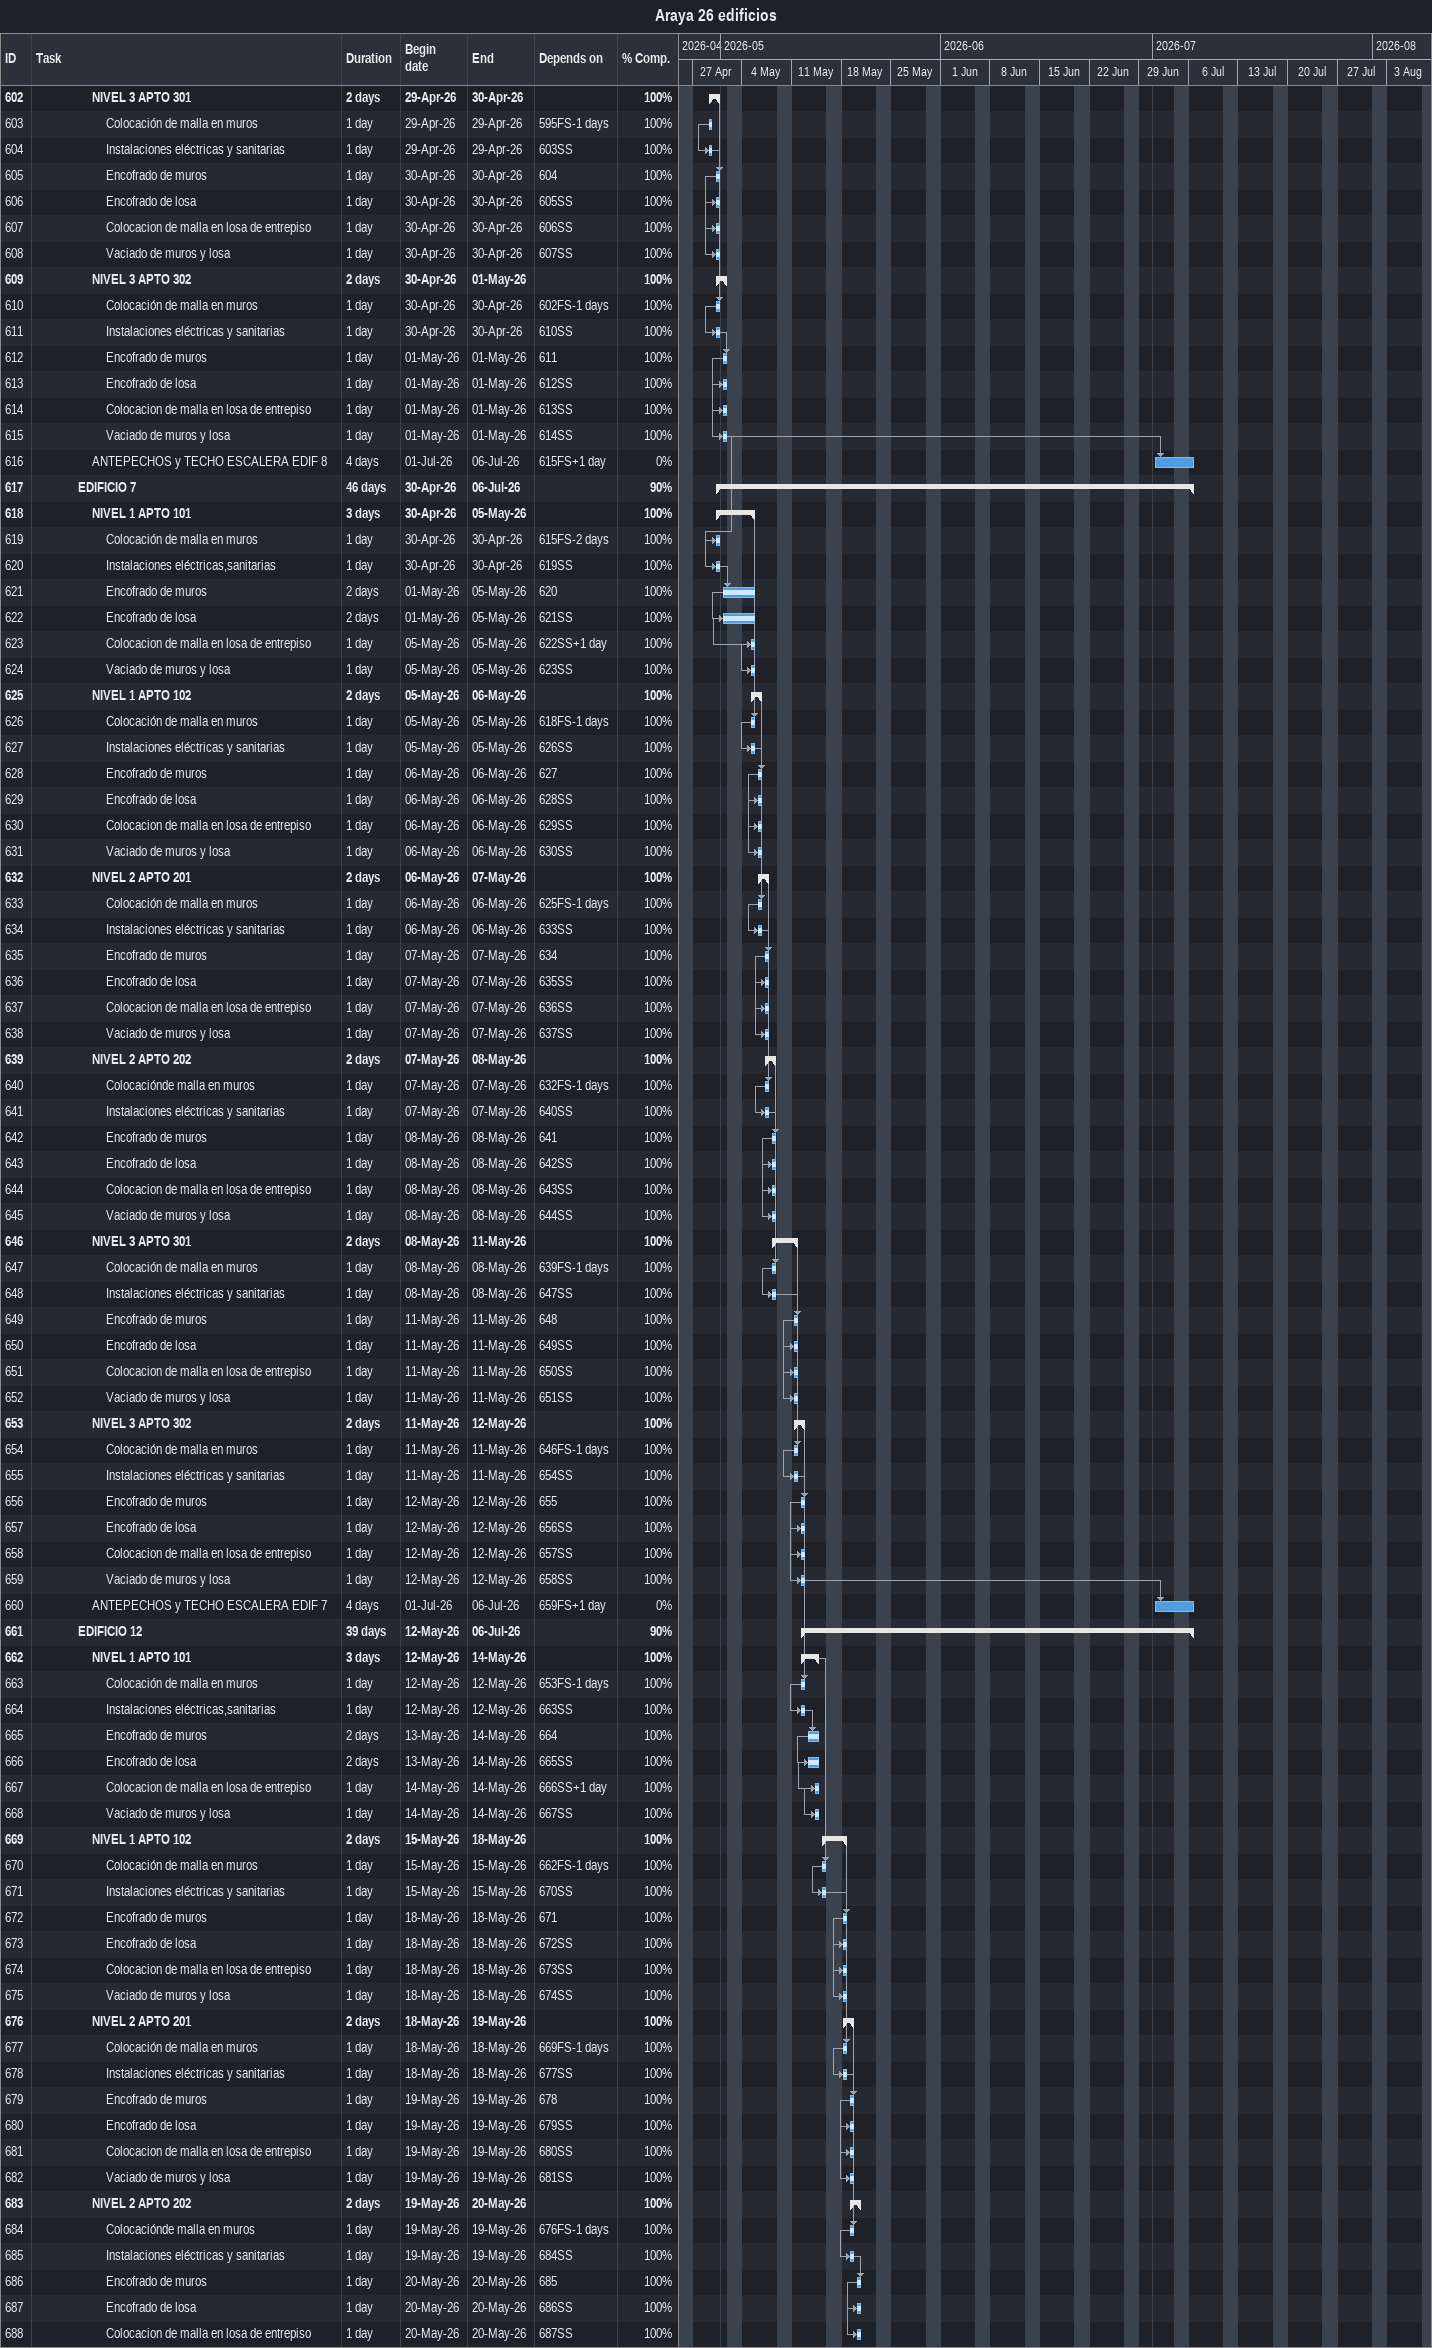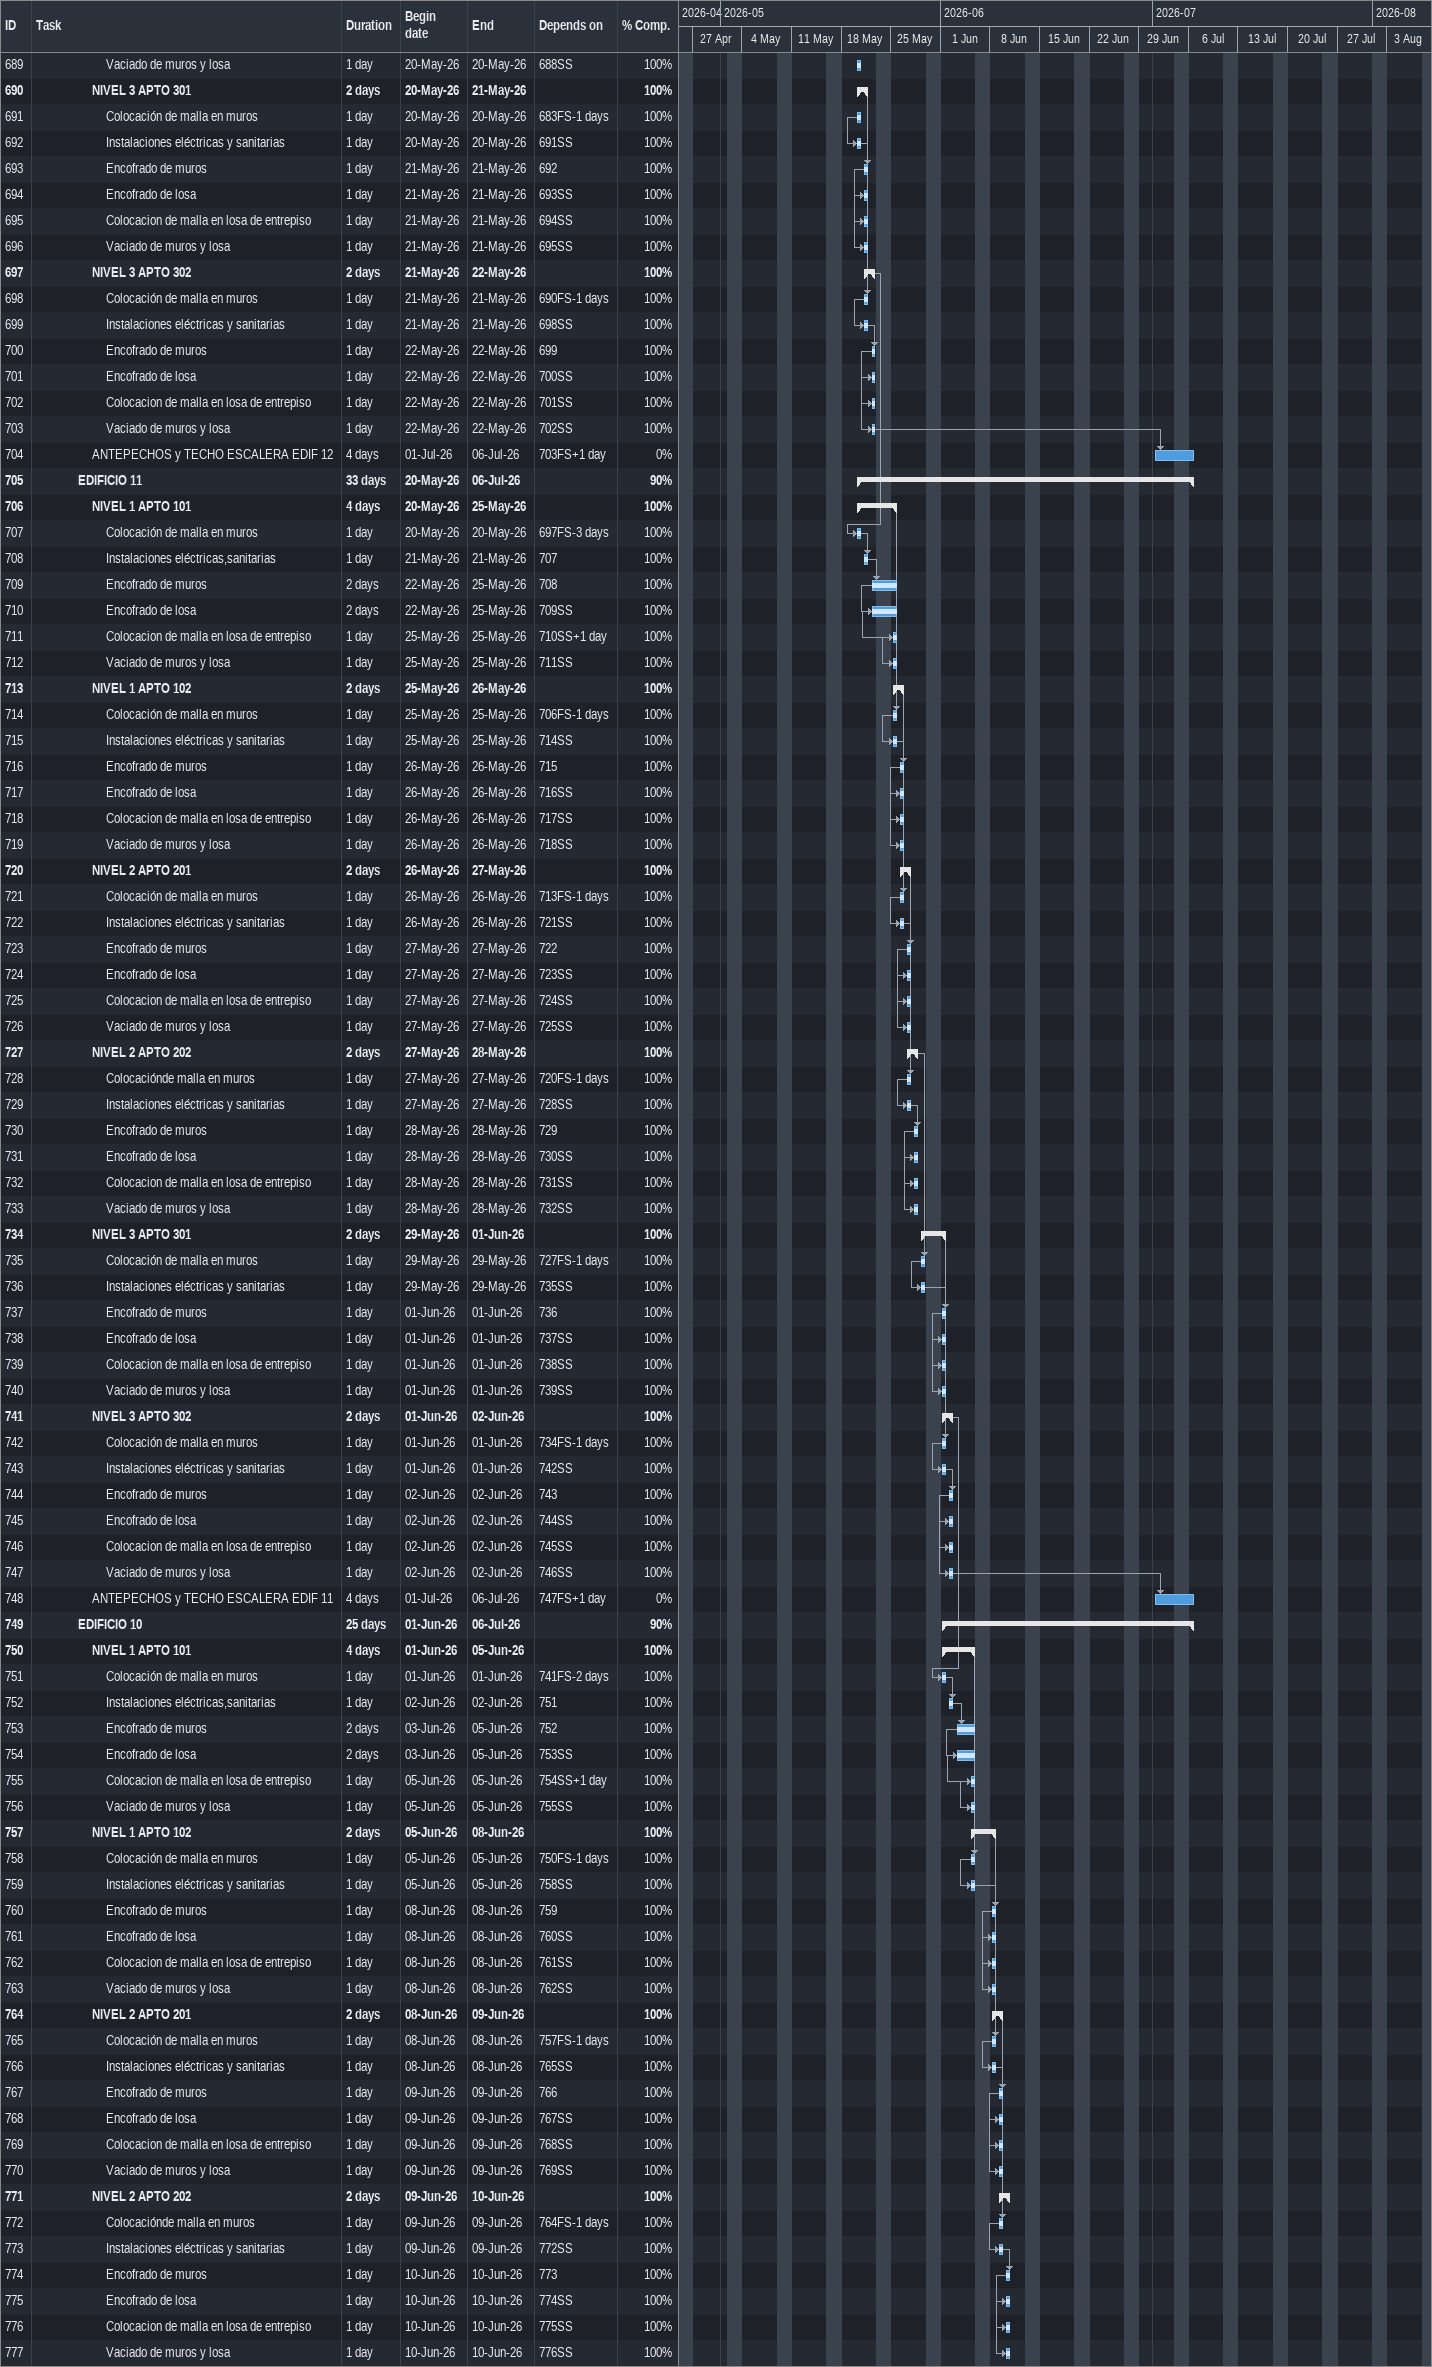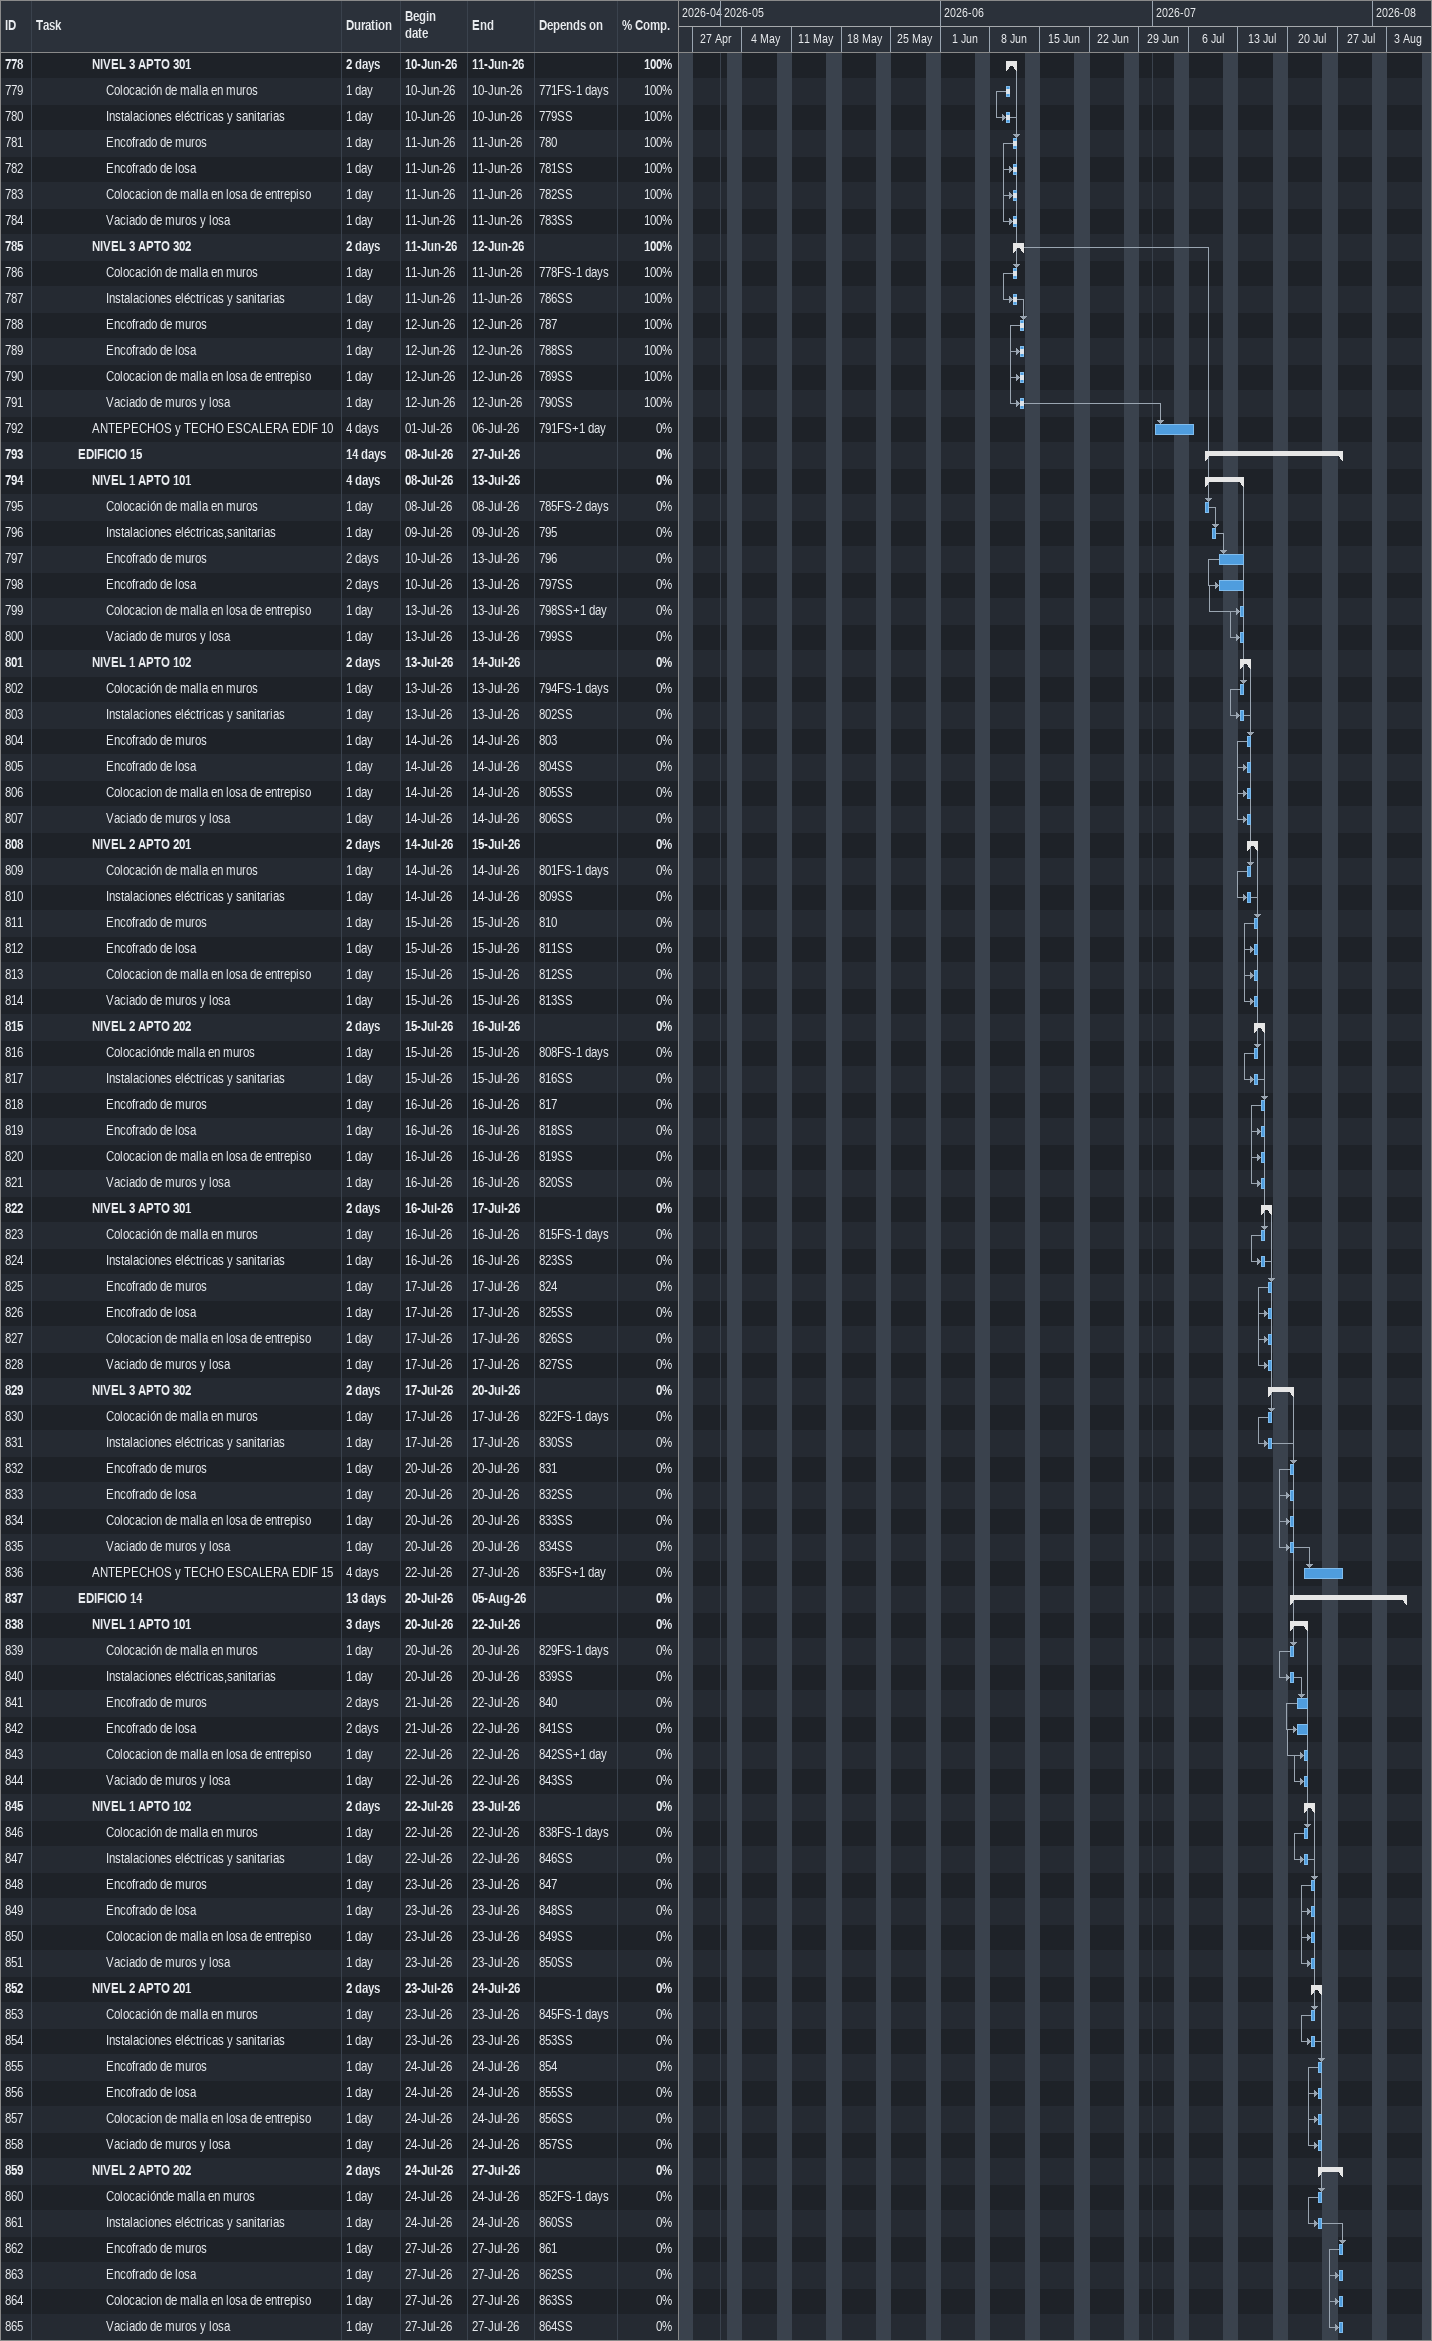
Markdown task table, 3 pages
Araya 26 edificios

| ID | Level | Task | Duration | Start | Finish | Predecessors | % complete |
|---|---|---|---|---|---|---|---|
| 602 | 5 | **NIVEL 3 APTO 301** | 2d | 2026-04-29 | 2026-04-30 |  | 100 |
| 603 | 6 | Colocación de malla en muros | 1d | 2026-04-29 | 2026-04-29 | 595FS-1d | 100 |
| 604 | 6 | Instalaciones eléctricas y sanitarias | 1d | 2026-04-29 | 2026-04-29 | 603SS | 100 |
| 605 | 6 | Encofrado de muros | 1d | 2026-04-30 | 2026-04-30 | 604 | 100 |
| 606 | 6 | Encofrado de losa | 1d | 2026-04-30 | 2026-04-30 | 605SS | 100 |
| 607 | 6 | Colocacion de malla en losa de entrepiso | 1d | 2026-04-30 | 2026-04-30 | 606SS | 100 |
| 608 | 6 | Vaciado de muros y losa | 1d | 2026-04-30 | 2026-04-30 | 607SS | 100 |
| 609 | 5 | **NIVEL 3 APTO 302** | 2d | 2026-04-30 | 2026-05-01 |  | 100 |
| 610 | 6 | Colocación de malla en muros | 1d | 2026-04-30 | 2026-04-30 | 602FS-1d | 100 |
| 611 | 6 | Instalaciones eléctricas y sanitarias | 1d | 2026-04-30 | 2026-04-30 | 610SS | 100 |
| 612 | 6 | Encofrado de muros | 1d | 2026-05-01 | 2026-05-01 | 611 | 100 |
| 613 | 6 | Encofrado de losa | 1d | 2026-05-01 | 2026-05-01 | 612SS | 100 |
| 614 | 6 | Colocacion de malla en losa de entrepiso | 1d | 2026-05-01 | 2026-05-01 | 613SS | 100 |
| 615 | 6 | Vaciado de muros y losa | 1d | 2026-05-01 | 2026-05-01 | 614SS | 100 |
| 616 | 5 | ANTEPECHOS y TECHO ESCALERA EDIF 8 | 4d | 2026-07-01 | 2026-07-06 | 615FS+1d | 0 |
| 617 | 4 | **EDIFICIO 7** | 46d | 2026-04-30 | 2026-07-06 |  | 90 |
| 618 | 5 | **NIVEL 1 APTO 101** | 3d | 2026-04-30 | 2026-05-05 |  | 100 |
| 619 | 6 | Colocación de malla en muros | 1d | 2026-04-30 | 2026-04-30 | 615FS-2d | 100 |
| 620 | 6 | Instalaciones eléctricas,sanitarias | 1d | 2026-04-30 | 2026-04-30 | 619SS | 100 |
| 621 | 6 | Encofrado de muros | 2d | 2026-05-01 | 2026-05-05 | 620 | 100 |
| 622 | 6 | Encofrado de losa | 2d | 2026-05-01 | 2026-05-05 | 621SS | 100 |
| 623 | 6 | Colocacion de malla en losa de entrepiso | 1d | 2026-05-05 | 2026-05-05 | 622SS+1d | 100 |
| 624 | 6 | Vaciado de muros y losa | 1d | 2026-05-05 | 2026-05-05 | 623SS | 100 |
| 625 | 5 | **NIVEL 1 APTO 102** | 2d | 2026-05-05 | 2026-05-06 |  | 100 |
| 626 | 6 | Colocación de malla en muros | 1d | 2026-05-05 | 2026-05-05 | 618FS-1d | 100 |
| 627 | 6 | Instalaciones eléctricas y sanitarias | 1d | 2026-05-05 | 2026-05-05 | 626SS | 100 |
| 628 | 6 | Encofrado de muros | 1d | 2026-05-06 | 2026-05-06 | 627 | 100 |
| 629 | 6 | Encofrado de losa | 1d | 2026-05-06 | 2026-05-06 | 628SS | 100 |
| 630 | 6 | Colocacion de malla en losa de entrepiso | 1d | 2026-05-06 | 2026-05-06 | 629SS | 100 |
| 631 | 6 | Vaciado de muros y losa | 1d | 2026-05-06 | 2026-05-06 | 630SS | 100 |
| 632 | 5 | **NIVEL 2 APTO 201** | 2d | 2026-05-06 | 2026-05-07 |  | 100 |
| 633 | 6 | Colocación de malla en muros | 1d | 2026-05-06 | 2026-05-06 | 625FS-1d | 100 |
| 634 | 6 | Instalaciones eléctricas y sanitarias | 1d | 2026-05-06 | 2026-05-06 | 633SS | 100 |
| 635 | 6 | Encofrado de muros | 1d | 2026-05-07 | 2026-05-07 | 634 | 100 |
| 636 | 6 | Encofrado de losa | 1d | 2026-05-07 | 2026-05-07 | 635SS | 100 |
| 637 | 6 | Colocacion de malla en losa de entrepiso | 1d | 2026-05-07 | 2026-05-07 | 636SS | 100 |
| 638 | 6 | Vaciado de muros y losa | 1d | 2026-05-07 | 2026-05-07 | 637SS | 100 |
| 639 | 5 | **NIVEL 2 APTO 202** | 2d | 2026-05-07 | 2026-05-08 |  | 100 |
| 640 | 6 | Colocaciónde malla en muros | 1d | 2026-05-07 | 2026-05-07 | 632FS-1d | 100 |
| 641 | 6 | Instalaciones eléctricas y sanitarias | 1d | 2026-05-07 | 2026-05-07 | 640SS | 100 |
| 642 | 6 | Encofrado de muros | 1d | 2026-05-08 | 2026-05-08 | 641 | 100 |
| 643 | 6 | Encofrado de losa | 1d | 2026-05-08 | 2026-05-08 | 642SS | 100 |
| 644 | 6 | Colocacion de malla en losa de entrepiso | 1d | 2026-05-08 | 2026-05-08 | 643SS | 100 |
| 645 | 6 | Vaciado de muros y losa | 1d | 2026-05-08 | 2026-05-08 | 644SS | 100 |
| 646 | 5 | **NIVEL 3 APTO 301** | 2d | 2026-05-08 | 2026-05-11 |  | 100 |
| 647 | 6 | Colocación de malla en muros | 1d | 2026-05-08 | 2026-05-08 | 639FS-1d | 100 |
| 648 | 6 | Instalaciones eléctricas y sanitarias | 1d | 2026-05-08 | 2026-05-08 | 647SS | 100 |
| 649 | 6 | Encofrado de muros | 1d | 2026-05-11 | 2026-05-11 | 648 | 100 |
| 650 | 6 | Encofrado de losa | 1d | 2026-05-11 | 2026-05-11 | 649SS | 100 |
| 651 | 6 | Colocacion de malla en losa de entrepiso | 1d | 2026-05-11 | 2026-05-11 | 650SS | 100 |
| 652 | 6 | Vaciado de muros y losa | 1d | 2026-05-11 | 2026-05-11 | 651SS | 100 |
| 653 | 5 | **NIVEL 3 APTO 302** | 2d | 2026-05-11 | 2026-05-12 |  | 100 |
| 654 | 6 | Colocación de malla en muros | 1d | 2026-05-11 | 2026-05-11 | 646FS-1d | 100 |
| 655 | 6 | Instalaciones eléctricas y sanitarias | 1d | 2026-05-11 | 2026-05-11 | 654SS | 100 |
| 656 | 6 | Encofrado de muros | 1d | 2026-05-12 | 2026-05-12 | 655 | 100 |
| 657 | 6 | Encofrado de losa | 1d | 2026-05-12 | 2026-05-12 | 656SS | 100 |
| 658 | 6 | Colocacion de malla en losa de entrepiso | 1d | 2026-05-12 | 2026-05-12 | 657SS | 100 |
| 659 | 6 | Vaciado de muros y losa | 1d | 2026-05-12 | 2026-05-12 | 658SS | 100 |
| 660 | 5 | ANTEPECHOS y TECHO ESCALERA EDIF 7 | 4d | 2026-07-01 | 2026-07-06 | 659FS+1d | 0 |
| 661 | 4 | **EDIFICIO 12** | 39d | 2026-05-12 | 2026-07-06 |  | 90 |
| 662 | 5 | **NIVEL 1 APTO 101** | 3d | 2026-05-12 | 2026-05-14 |  | 100 |
| 663 | 6 | Colocación de malla en muros | 1d | 2026-05-12 | 2026-05-12 | 653FS-1d | 100 |
| 664 | 6 | Instalaciones eléctricas,sanitarias | 1d | 2026-05-12 | 2026-05-12 | 663SS | 100 |
| 665 | 6 | Encofrado de muros | 2d | 2026-05-13 | 2026-05-14 | 664 | 100 |
| 666 | 6 | Encofrado de losa | 2d | 2026-05-13 | 2026-05-14 | 665SS | 100 |
| 667 | 6 | Colocacion de malla en losa de entrepiso | 1d | 2026-05-14 | 2026-05-14 | 666SS+1d | 100 |
| 668 | 6 | Vaciado de muros y losa | 1d | 2026-05-14 | 2026-05-14 | 667SS | 100 |
| 669 | 5 | **NIVEL 1 APTO 102** | 2d | 2026-05-15 | 2026-05-18 |  | 100 |
| 670 | 6 | Colocación de malla en muros | 1d | 2026-05-15 | 2026-05-15 | 662FS-1d | 100 |
| 671 | 6 | Instalaciones eléctricas y sanitarias | 1d | 2026-05-15 | 2026-05-15 | 670SS | 100 |
| 672 | 6 | Encofrado de muros | 1d | 2026-05-18 | 2026-05-18 | 671 | 100 |
| 673 | 6 | Encofrado de losa | 1d | 2026-05-18 | 2026-05-18 | 672SS | 100 |
| 674 | 6 | Colocacion de malla en losa de entrepiso | 1d | 2026-05-18 | 2026-05-18 | 673SS | 100 |
| 675 | 6 | Vaciado de muros y losa | 1d | 2026-05-18 | 2026-05-18 | 674SS | 100 |
| 676 | 5 | **NIVEL 2 APTO 201** | 2d | 2026-05-18 | 2026-05-19 |  | 100 |
| 677 | 6 | Colocación de malla en muros | 1d | 2026-05-18 | 2026-05-18 | 669FS-1d | 100 |
| 678 | 6 | Instalaciones eléctricas y sanitarias | 1d | 2026-05-18 | 2026-05-18 | 677SS | 100 |
| 679 | 6 | Encofrado de muros | 1d | 2026-05-19 | 2026-05-19 | 678 | 100 |
| 680 | 6 | Encofrado de losa | 1d | 2026-05-19 | 2026-05-19 | 679SS | 100 |
| 681 | 6 | Colocacion de malla en losa de entrepiso | 1d | 2026-05-19 | 2026-05-19 | 680SS | 100 |
| 682 | 6 | Vaciado de muros y losa | 1d | 2026-05-19 | 2026-05-19 | 681SS | 100 |
| 683 | 5 | **NIVEL 2 APTO 202** | 2d | 2026-05-19 | 2026-05-20 |  | 100 |
| 684 | 6 | Colocaciónde malla en muros | 1d | 2026-05-19 | 2026-05-19 | 676FS-1d | 100 |
| 685 | 6 | Instalaciones eléctricas y sanitarias | 1d | 2026-05-19 | 2026-05-19 | 684SS | 100 |
| 686 | 6 | Encofrado de muros | 1d | 2026-05-20 | 2026-05-20 | 685 | 100 |
| 687 | 6 | Encofrado de losa | 1d | 2026-05-20 | 2026-05-20 | 686SS | 100 |
| 688 | 6 | Colocacion de malla en losa de entrepiso | 1d | 2026-05-20 | 2026-05-20 | 687SS | 100 |
| 689 | 6 | Vaciado de muros y losa | 1d | 2026-05-20 | 2026-05-20 | 688SS | 100 |
| 690 | 5 | **NIVEL 3 APTO 301** | 2d | 2026-05-20 | 2026-05-21 |  | 100 |
| 691 | 6 | Colocación de malla en muros | 1d | 2026-05-20 | 2026-05-20 | 683FS-1d | 100 |
| 692 | 6 | Instalaciones eléctricas y sanitarias | 1d | 2026-05-20 | 2026-05-20 | 691SS | 100 |
| 693 | 6 | Encofrado de muros | 1d | 2026-05-21 | 2026-05-21 | 692 | 100 |
| 694 | 6 | Encofrado de losa | 1d | 2026-05-21 | 2026-05-21 | 693SS | 100 |
| 695 | 6 | Colocacion de malla en losa de entrepiso | 1d | 2026-05-21 | 2026-05-21 | 694SS | 100 |
| 696 | 6 | Vaciado de muros y losa | 1d | 2026-05-21 | 2026-05-21 | 695SS | 100 |
| 697 | 5 | **NIVEL 3 APTO 302** | 2d | 2026-05-21 | 2026-05-22 |  | 100 |
| 698 | 6 | Colocación de malla en muros | 1d | 2026-05-21 | 2026-05-21 | 690FS-1d | 100 |
| 699 | 6 | Instalaciones eléctricas y sanitarias | 1d | 2026-05-21 | 2026-05-21 | 698SS | 100 |
| 700 | 6 | Encofrado de muros | 1d | 2026-05-22 | 2026-05-22 | 699 | 100 |
| 701 | 6 | Encofrado de losa | 1d | 2026-05-22 | 2026-05-22 | 700SS | 100 |
| 702 | 6 | Colocacion de malla en losa de entrepiso | 1d | 2026-05-22 | 2026-05-22 | 701SS | 100 |
| 703 | 6 | Vaciado de muros y losa | 1d | 2026-05-22 | 2026-05-22 | 702SS | 100 |
| 704 | 5 | ANTEPECHOS y TECHO ESCALERA EDIF 12 | 4d | 2026-07-01 | 2026-07-06 | 703FS+1d | 0 |
| 705 | 4 | **EDIFICIO 11** | 33d | 2026-05-20 | 2026-07-06 |  | 90 |
| 706 | 5 | **NIVEL 1 APTO 101** | 4d | 2026-05-20 | 2026-05-25 |  | 100 |
| 707 | 6 | Colocación de malla en muros | 1d | 2026-05-20 | 2026-05-20 | 697FS-3d | 100 |
| 708 | 6 | Instalaciones eléctricas,sanitarias | 1d | 2026-05-21 | 2026-05-21 | 707 | 100 |
| 709 | 6 | Encofrado de muros | 2d | 2026-05-22 | 2026-05-25 | 708 | 100 |
| 710 | 6 | Encofrado de losa | 2d | 2026-05-22 | 2026-05-25 | 709SS | 100 |
| 711 | 6 | Colocacion de malla en losa de entrepiso | 1d | 2026-05-25 | 2026-05-25 | 710SS+1d | 100 |
| 712 | 6 | Vaciado de muros y losa | 1d | 2026-05-25 | 2026-05-25 | 711SS | 100 |
| 713 | 5 | **NIVEL 1 APTO 102** | 2d | 2026-05-25 | 2026-05-26 |  | 100 |
| 714 | 6 | Colocación de malla en muros | 1d | 2026-05-25 | 2026-05-25 | 706FS-1d | 100 |
| 715 | 6 | Instalaciones eléctricas y sanitarias | 1d | 2026-05-25 | 2026-05-25 | 714SS | 100 |
| 716 | 6 | Encofrado de muros | 1d | 2026-05-26 | 2026-05-26 | 715 | 100 |
| 717 | 6 | Encofrado de losa | 1d | 2026-05-26 | 2026-05-26 | 716SS | 100 |
| 718 | 6 | Colocacion de malla en losa de entrepiso | 1d | 2026-05-26 | 2026-05-26 | 717SS | 100 |
| 719 | 6 | Vaciado de muros y losa | 1d | 2026-05-26 | 2026-05-26 | 718SS | 100 |
| 720 | 5 | **NIVEL 2 APTO 201** | 2d | 2026-05-26 | 2026-05-27 |  | 100 |
| 721 | 6 | Colocación de malla en muros | 1d | 2026-05-26 | 2026-05-26 | 713FS-1d | 100 |
| 722 | 6 | Instalaciones eléctricas y sanitarias | 1d | 2026-05-26 | 2026-05-26 | 721SS | 100 |
| 723 | 6 | Encofrado de muros | 1d | 2026-05-27 | 2026-05-27 | 722 | 100 |
| 724 | 6 | Encofrado de losa | 1d | 2026-05-27 | 2026-05-27 | 723SS | 100 |
| 725 | 6 | Colocacion de malla en losa de entrepiso | 1d | 2026-05-27 | 2026-05-27 | 724SS | 100 |
| 726 | 6 | Vaciado de muros y losa | 1d | 2026-05-27 | 2026-05-27 | 725SS | 100 |
| 727 | 5 | **NIVEL 2 APTO 202** | 2d | 2026-05-27 | 2026-05-28 |  | 100 |
| 728 | 6 | Colocaciónde malla en muros | 1d | 2026-05-27 | 2026-05-27 | 720FS-1d | 100 |
| 729 | 6 | Instalaciones eléctricas y sanitarias | 1d | 2026-05-27 | 2026-05-27 | 728SS | 100 |
| 730 | 6 | Encofrado de muros | 1d | 2026-05-28 | 2026-05-28 | 729 | 100 |
| 731 | 6 | Encofrado de losa | 1d | 2026-05-28 | 2026-05-28 | 730SS | 100 |
| 732 | 6 | Colocacion de malla en losa de entrepiso | 1d | 2026-05-28 | 2026-05-28 | 731SS | 100 |
| 733 | 6 | Vaciado de muros y losa | 1d | 2026-05-28 | 2026-05-28 | 732SS | 100 |
| 734 | 5 | **NIVEL 3 APTO 301** | 2d | 2026-05-29 | 2026-06-01 |  | 100 |
| 735 | 6 | Colocación de malla en muros | 1d | 2026-05-29 | 2026-05-29 | 727FS-1d | 100 |
| 736 | 6 | Instalaciones eléctricas y sanitarias | 1d | 2026-05-29 | 2026-05-29 | 735SS | 100 |
| 737 | 6 | Encofrado de muros | 1d | 2026-06-01 | 2026-06-01 | 736 | 100 |
| 738 | 6 | Encofrado de losa | 1d | 2026-06-01 | 2026-06-01 | 737SS | 100 |
| 739 | 6 | Colocacion de malla en losa de entrepiso | 1d | 2026-06-01 | 2026-06-01 | 738SS | 100 |
| 740 | 6 | Vaciado de muros y losa | 1d | 2026-06-01 | 2026-06-01 | 739SS | 100 |
| 741 | 5 | **NIVEL 3 APTO 302** | 2d | 2026-06-01 | 2026-06-02 |  | 100 |
| 742 | 6 | Colocación de malla en muros | 1d | 2026-06-01 | 2026-06-01 | 734FS-1d | 100 |
| 743 | 6 | Instalaciones eléctricas y sanitarias | 1d | 2026-06-01 | 2026-06-01 | 742SS | 100 |
| 744 | 6 | Encofrado de muros | 1d | 2026-06-02 | 2026-06-02 | 743 | 100 |
| 745 | 6 | Encofrado de losa | 1d | 2026-06-02 | 2026-06-02 | 744SS | 100 |
| 746 | 6 | Colocacion de malla en losa de entrepiso | 1d | 2026-06-02 | 2026-06-02 | 745SS | 100 |
| 747 | 6 | Vaciado de muros y losa | 1d | 2026-06-02 | 2026-06-02 | 746SS | 100 |
| 748 | 5 | ANTEPECHOS y TECHO ESCALERA EDIF 11 | 4d | 2026-07-01 | 2026-07-06 | 747FS+1d | 0 |
| 749 | 4 | **EDIFICIO 10** | 25d | 2026-06-01 | 2026-07-06 |  | 90 |
| 750 | 5 | **NIVEL 1 APTO 101** | 4d | 2026-06-01 | 2026-06-05 |  | 100 |
| 751 | 6 | Colocación de malla en muros | 1d | 2026-06-01 | 2026-06-01 | 741FS-2d | 100 |
| 752 | 6 | Instalaciones eléctricas,sanitarias | 1d | 2026-06-02 | 2026-06-02 | 751 | 100 |
| 753 | 6 | Encofrado de muros | 2d | 2026-06-03 | 2026-06-05 | 752 | 100 |
| 754 | 6 | Encofrado de losa | 2d | 2026-06-03 | 2026-06-05 | 753SS | 100 |
| 755 | 6 | Colocacion de malla en losa de entrepiso | 1d | 2026-06-05 | 2026-06-05 | 754SS+1d | 100 |
| 756 | 6 | Vaciado de muros y losa | 1d | 2026-06-05 | 2026-06-05 | 755SS | 100 |
| 757 | 5 | **NIVEL 1 APTO 102** | 2d | 2026-06-05 | 2026-06-08 |  | 100 |
| 758 | 6 | Colocación de malla en muros | 1d | 2026-06-05 | 2026-06-05 | 750FS-1d | 100 |
| 759 | 6 | Instalaciones eléctricas y sanitarias | 1d | 2026-06-05 | 2026-06-05 | 758SS | 100 |
| 760 | 6 | Encofrado de muros | 1d | 2026-06-08 | 2026-06-08 | 759 | 100 |
| 761 | 6 | Encofrado de losa | 1d | 2026-06-08 | 2026-06-08 | 760SS | 100 |
| 762 | 6 | Colocacion de malla en losa de entrepiso | 1d | 2026-06-08 | 2026-06-08 | 761SS | 100 |
| 763 | 6 | Vaciado de muros y losa | 1d | 2026-06-08 | 2026-06-08 | 762SS | 100 |
| 764 | 5 | **NIVEL 2 APTO 201** | 2d | 2026-06-08 | 2026-06-09 |  | 100 |
| 765 | 6 | Colocación de malla en muros | 1d | 2026-06-08 | 2026-06-08 | 757FS-1d | 100 |
| 766 | 6 | Instalaciones eléctricas y sanitarias | 1d | 2026-06-08 | 2026-06-08 | 765SS | 100 |
| 767 | 6 | Encofrado de muros | 1d | 2026-06-09 | 2026-06-09 | 766 | 100 |
| 768 | 6 | Encofrado de losa | 1d | 2026-06-09 | 2026-06-09 | 767SS | 100 |
| 769 | 6 | Colocacion de malla en losa de entrepiso | 1d | 2026-06-09 | 2026-06-09 | 768SS | 100 |
| 770 | 6 | Vaciado de muros y losa | 1d | 2026-06-09 | 2026-06-09 | 769SS | 100 |
| 771 | 5 | **NIVEL 2 APTO 202** | 2d | 2026-06-09 | 2026-06-10 |  | 100 |
| 772 | 6 | Colocaciónde malla en muros | 1d | 2026-06-09 | 2026-06-09 | 764FS-1d | 100 |
| 773 | 6 | Instalaciones eléctricas y sanitarias | 1d | 2026-06-09 | 2026-06-09 | 772SS | 100 |
| 774 | 6 | Encofrado de muros | 1d | 2026-06-10 | 2026-06-10 | 773 | 100 |
| 775 | 6 | Encofrado de losa | 1d | 2026-06-10 | 2026-06-10 | 774SS | 100 |
| 776 | 6 | Colocacion de malla en losa de entrepiso | 1d | 2026-06-10 | 2026-06-10 | 775SS | 100 |
| 777 | 6 | Vaciado de muros y losa | 1d | 2026-06-10 | 2026-06-10 | 776SS | 100 |
| 778 | 5 | **NIVEL 3 APTO 301** | 2d | 2026-06-10 | 2026-06-11 |  | 100 |
| 779 | 6 | Colocación de malla en muros | 1d | 2026-06-10 | 2026-06-10 | 771FS-1d | 100 |
| 780 | 6 | Instalaciones eléctricas y sanitarias | 1d | 2026-06-10 | 2026-06-10 | 779SS | 100 |
| 781 | 6 | Encofrado de muros | 1d | 2026-06-11 | 2026-06-11 | 780 | 100 |
| 782 | 6 | Encofrado de losa | 1d | 2026-06-11 | 2026-06-11 | 781SS | 100 |
| 783 | 6 | Colocacion de malla en losa de entrepiso | 1d | 2026-06-11 | 2026-06-11 | 782SS | 100 |
| 784 | 6 | Vaciado de muros y losa | 1d | 2026-06-11 | 2026-06-11 | 783SS | 100 |
| 785 | 5 | **NIVEL 3 APTO 302** | 2d | 2026-06-11 | 2026-06-12 |  | 100 |
| 786 | 6 | Colocación de malla en muros | 1d | 2026-06-11 | 2026-06-11 | 778FS-1d | 100 |
| 787 | 6 | Instalaciones eléctricas y sanitarias | 1d | 2026-06-11 | 2026-06-11 | 786SS | 100 |
| 788 | 6 | Encofrado de muros | 1d | 2026-06-12 | 2026-06-12 | 787 | 100 |
| 789 | 6 | Encofrado de losa | 1d | 2026-06-12 | 2026-06-12 | 788SS | 100 |
| 790 | 6 | Colocacion de malla en losa de entrepiso | 1d | 2026-06-12 | 2026-06-12 | 789SS | 100 |
| 791 | 6 | Vaciado de muros y losa | 1d | 2026-06-12 | 2026-06-12 | 790SS | 100 |
| 792 | 5 | ANTEPECHOS y TECHO ESCALERA EDIF 10 | 4d | 2026-07-01 | 2026-07-06 | 791FS+1d | 0 |
| 793 | 4 | **EDIFICIO 15** | 14d | 2026-07-08 | 2026-07-27 |  | 0 |
| 794 | 5 | **NIVEL 1 APTO 101** | 4d | 2026-07-08 | 2026-07-13 |  | 0 |
| 795 | 6 | Colocación de malla en muros | 1d | 2026-07-08 | 2026-07-08 | 785FS-2d | 0 |
| 796 | 6 | Instalaciones eléctricas,sanitarias | 1d | 2026-07-09 | 2026-07-09 | 795 | 0 |
| 797 | 6 | Encofrado de muros | 2d | 2026-07-10 | 2026-07-13 | 796 | 0 |
| 798 | 6 | Encofrado de losa | 2d | 2026-07-10 | 2026-07-13 | 797SS | 0 |
| 799 | 6 | Colocacion de malla en losa de entrepiso | 1d | 2026-07-13 | 2026-07-13 | 798SS+1d | 0 |
| 800 | 6 | Vaciado de muros y losa | 1d | 2026-07-13 | 2026-07-13 | 799SS | 0 |
| 801 | 5 | **NIVEL 1 APTO 102** | 2d | 2026-07-13 | 2026-07-14 |  | 0 |
| 802 | 6 | Colocación de malla en muros | 1d | 2026-07-13 | 2026-07-13 | 794FS-1d | 0 |
| 803 | 6 | Instalaciones eléctricas y sanitarias | 1d | 2026-07-13 | 2026-07-13 | 802SS | 0 |
| 804 | 6 | Encofrado de muros | 1d | 2026-07-14 | 2026-07-14 | 803 | 0 |
| 805 | 6 | Encofrado de losa | 1d | 2026-07-14 | 2026-07-14 | 804SS | 0 |
| 806 | 6 | Colocacion de malla en losa de entrepiso | 1d | 2026-07-14 | 2026-07-14 | 805SS | 0 |
| 807 | 6 | Vaciado de muros y losa | 1d | 2026-07-14 | 2026-07-14 | 806SS | 0 |
| 808 | 5 | **NIVEL 2 APTO 201** | 2d | 2026-07-14 | 2026-07-15 |  | 0 |
| 809 | 6 | Colocación de malla en muros | 1d | 2026-07-14 | 2026-07-14 | 801FS-1d | 0 |
| 810 | 6 | Instalaciones eléctricas y sanitarias | 1d | 2026-07-14 | 2026-07-14 | 809SS | 0 |
| 811 | 6 | Encofrado de muros | 1d | 2026-07-15 | 2026-07-15 | 810 | 0 |
| 812 | 6 | Encofrado de losa | 1d | 2026-07-15 | 2026-07-15 | 811SS | 0 |
| 813 | 6 | Colocacion de malla en losa de entrepiso | 1d | 2026-07-15 | 2026-07-15 | 812SS | 0 |
| 814 | 6 | Vaciado de muros y losa | 1d | 2026-07-15 | 2026-07-15 | 813SS | 0 |
| 815 | 5 | **NIVEL 2 APTO 202** | 2d | 2026-07-15 | 2026-07-16 |  | 0 |
| 816 | 6 | Colocaciónde malla en muros | 1d | 2026-07-15 | 2026-07-15 | 808FS-1d | 0 |
| 817 | 6 | Instalaciones eléctricas y sanitarias | 1d | 2026-07-15 | 2026-07-15 | 816SS | 0 |
| 818 | 6 | Encofrado de muros | 1d | 2026-07-16 | 2026-07-16 | 817 | 0 |
| 819 | 6 | Encofrado de losa | 1d | 2026-07-16 | 2026-07-16 | 818SS | 0 |
| 820 | 6 | Colocacion de malla en losa de entrepiso | 1d | 2026-07-16 | 2026-07-16 | 819SS | 0 |
| 821 | 6 | Vaciado de muros y losa | 1d | 2026-07-16 | 2026-07-16 | 820SS | 0 |
| 822 | 5 | **NIVEL 3 APTO 301** | 2d | 2026-07-16 | 2026-07-17 |  | 0 |
| 823 | 6 | Colocación de malla en muros | 1d | 2026-07-16 | 2026-07-16 | 815FS-1d | 0 |
| 824 | 6 | Instalaciones eléctricas y sanitarias | 1d | 2026-07-16 | 2026-07-16 | 823SS | 0 |
| 825 | 6 | Encofrado de muros | 1d | 2026-07-17 | 2026-07-17 | 824 | 0 |
| 826 | 6 | Encofrado de losa | 1d | 2026-07-17 | 2026-07-17 | 825SS | 0 |
| 827 | 6 | Colocacion de malla en losa de entrepiso | 1d | 2026-07-17 | 2026-07-17 | 826SS | 0 |
| 828 | 6 | Vaciado de muros y losa | 1d | 2026-07-17 | 2026-07-17 | 827SS | 0 |
| 829 | 5 | **NIVEL 3 APTO 302** | 2d | 2026-07-17 | 2026-07-20 |  | 0 |
| 830 | 6 | Colocación de malla en muros | 1d | 2026-07-17 | 2026-07-17 | 822FS-1d | 0 |
| 831 | 6 | Instalaciones eléctricas y sanitarias | 1d | 2026-07-17 | 2026-07-17 | 830SS | 0 |
| 832 | 6 | Encofrado de muros | 1d | 2026-07-20 | 2026-07-20 | 831 | 0 |
| 833 | 6 | Encofrado de losa | 1d | 2026-07-20 | 2026-07-20 | 832SS | 0 |
| 834 | 6 | Colocacion de malla en losa de entrepiso | 1d | 2026-07-20 | 2026-07-20 | 833SS | 0 |
| 835 | 6 | Vaciado de muros y losa | 1d | 2026-07-20 | 2026-07-20 | 834SS | 0 |
| 836 | 5 | ANTEPECHOS y TECHO ESCALERA EDIF 15 | 4d | 2026-07-22 | 2026-07-27 | 835FS+1d | 0 |
| 837 | 4 | **EDIFICIO 14** | 13d | 2026-07-20 | 2026-08-05 |  | 0 |
| 838 | 5 | **NIVEL 1 APTO 101** | 3d | 2026-07-20 | 2026-07-22 |  | 0 |
| 839 | 6 | Colocación de malla en muros | 1d | 2026-07-20 | 2026-07-20 | 829FS-1d | 0 |
| 840 | 6 | Instalaciones eléctricas,sanitarias | 1d | 2026-07-20 | 2026-07-20 | 839SS | 0 |
| 841 | 6 | Encofrado de muros | 2d | 2026-07-21 | 2026-07-22 | 840 | 0 |
| 842 | 6 | Encofrado de losa | 2d | 2026-07-21 | 2026-07-22 | 841SS | 0 |
| 843 | 6 | Colocacion de malla en losa de entrepiso | 1d | 2026-07-22 | 2026-07-22 | 842SS+1d | 0 |
| 844 | 6 | Vaciado de muros y losa | 1d | 2026-07-22 | 2026-07-22 | 843SS | 0 |
| 845 | 5 | **NIVEL 1 APTO 102** | 2d | 2026-07-22 | 2026-07-23 |  | 0 |
| 846 | 6 | Colocación de malla en muros | 1d | 2026-07-22 | 2026-07-22 | 838FS-1d | 0 |
| 847 | 6 | Instalaciones eléctricas y sanitarias | 1d | 2026-07-22 | 2026-07-22 | 846SS | 0 |
| 848 | 6 | Encofrado de muros | 1d | 2026-07-23 | 2026-07-23 | 847 | 0 |
| 849 | 6 | Encofrado de losa | 1d | 2026-07-23 | 2026-07-23 | 848SS | 0 |
| 850 | 6 | Colocacion de malla en losa de entrepiso | 1d | 2026-07-23 | 2026-07-23 | 849SS | 0 |
| 851 | 6 | Vaciado de muros y losa | 1d | 2026-07-23 | 2026-07-23 | 850SS | 0 |
| 852 | 5 | **NIVEL 2 APTO 201** | 2d | 2026-07-23 | 2026-07-24 |  | 0 |
| 853 | 6 | Colocación de malla en muros | 1d | 2026-07-23 | 2026-07-23 | 845FS-1d | 0 |
| 854 | 6 | Instalaciones eléctricas y sanitarias | 1d | 2026-07-23 | 2026-07-23 | 853SS | 0 |
| 855 | 6 | Encofrado de muros | 1d | 2026-07-24 | 2026-07-24 | 854 | 0 |
| 856 | 6 | Encofrado de losa | 1d | 2026-07-24 | 2026-07-24 | 855SS | 0 |
| 857 | 6 | Colocacion de malla en losa de entrepiso | 1d | 2026-07-24 | 2026-07-24 | 856SS | 0 |
| 858 | 6 | Vaciado de muros y losa | 1d | 2026-07-24 | 2026-07-24 | 857SS | 0 |
| 859 | 5 | **NIVEL 2 APTO 202** | 2d | 2026-07-24 | 2026-07-27 |  | 0 |
| 860 | 6 | Colocaciónde malla en muros | 1d | 2026-07-24 | 2026-07-24 | 852FS-1d | 0 |
| 861 | 6 | Instalaciones eléctricas y sanitarias | 1d | 2026-07-24 | 2026-07-24 | 860SS | 0 |
| 862 | 6 | Encofrado de muros | 1d | 2026-07-27 | 2026-07-27 | 861 | 0 |
| 863 | 6 | Encofrado de losa | 1d | 2026-07-27 | 2026-07-27 | 862SS | 0 |
| 864 | 6 | Colocacion de malla en losa de entrepiso | 1d | 2026-07-27 | 2026-07-27 | 863SS | 0 |
| 865 | 6 | Vaciado de muros y losa | 1d | 2026-07-27 | 2026-07-27 | 864SS | 0 |
